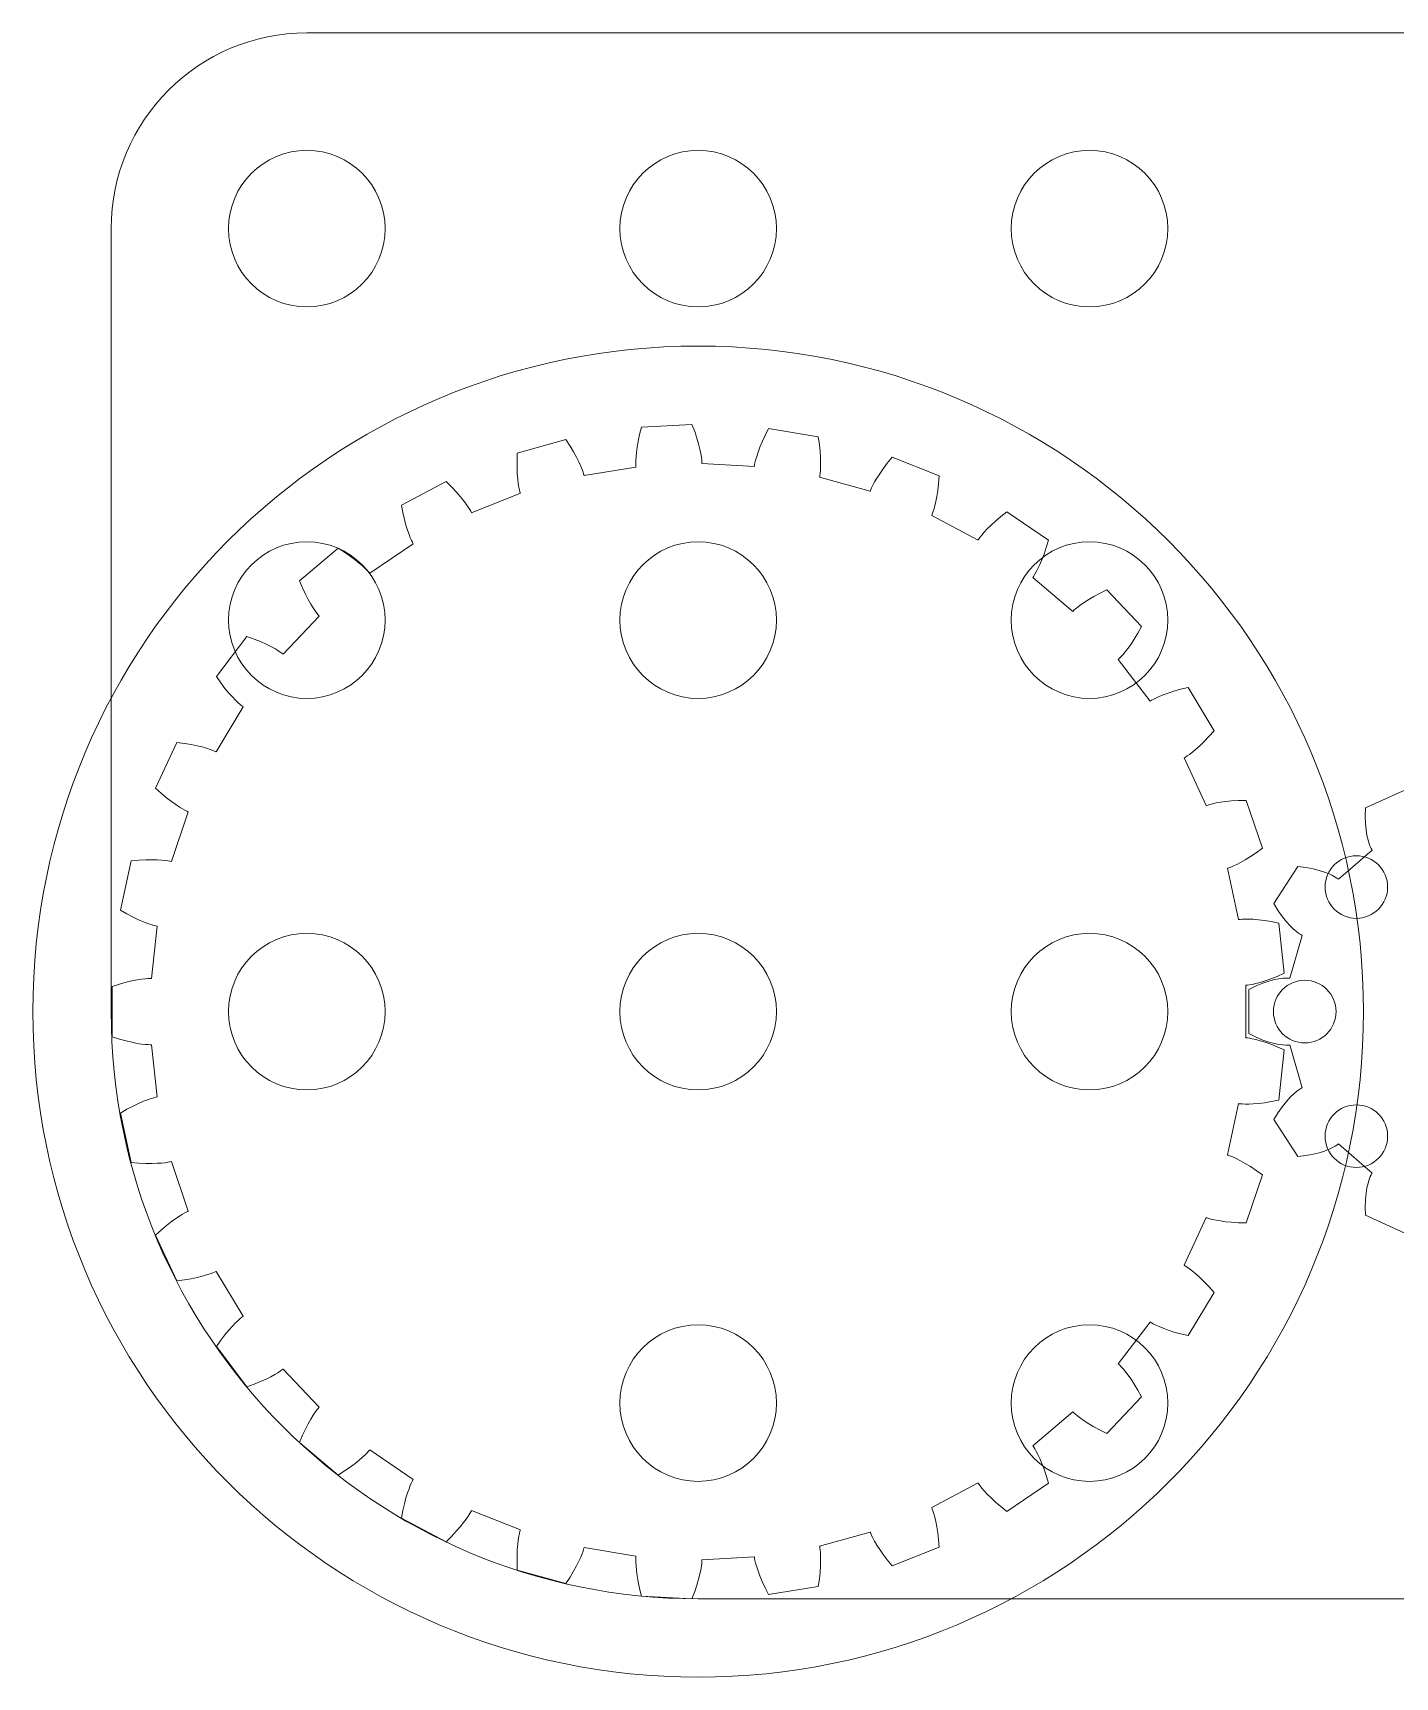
# Model space of a CAD drawing. Extents: x 3 to 252, y 3 to 116.
# Drawn here: x 3 to 37.81, y 3 to 45 of the extents above; entities that cross this region are included whole.
import ezdxf

# ---------------------------------------------------------------- set-up
doc = ezdxf.new("R2010")
doc.units = 0
doc.layers.get('0').update_dxf_attribs({"lineweight": 0})
doc.layers.add('layer 1', color=1, linetype='Continuous', lineweight=0)
doc.layers.add('layer 2', color=5, linetype='Continuous', lineweight=0)

msp = doc.modelspace()

# ---------------------------------------------------------------- linework, layer by layer
at = {"lineweight": 0}
for p, q in [((18.505, 34.739), (18.554, 34.929)), ((19.841, 34.999), (18.554, 34.929)), ((18.554, 34.929), (18.554, 34.929)), ((19.911, 34.815), (19.841, 34.999)), ((19.841, 34.999), (19.841, 34.999)), ((21.709, 34.717), (21.798, 34.893)), ((21.798, 34.893), (21.798, 34.893)), ((23.07, 34.684), (21.798, 34.893)), ((16.621, 34.612), (15.379, 34.267)), ((16.728, 34.447), (16.621, 34.612)), ((16.621, 34.612), (16.621, 34.612)), ((16.818, 34.296), (16.728, 34.447)), ((18.441, 34.414), (18.468, 34.567)), ((18.468, 34.567), (18.505, 34.739)), ((19.966, 34.648), (19.911, 34.815)), ((20.009, 34.499), (19.966, 34.648)), ((20.042, 34.368), (20.009, 34.499)), ((21.576, 34.414), (21.635, 34.557)), ((21.635, 34.557), (21.709, 34.717)), ((23.098, 34.49), (23.07, 34.684)), ((23.07, 34.684), (23.07, 34.684)), ((23.116, 34.315), (23.098, 34.49)), ((15.372, 34.071), (15.379, 34.267)), ((15.373, 33.895), (15.372, 34.071)), ((15.379, 34.267), (15.379, 34.267)), ((16.893, 34.16), (16.818, 34.296)), ((16.953, 34.039), (16.893, 34.16)), ((16.999, 33.935), (16.953, 34.039)), ((18.405, 34.001), (18.406, 34.074)), ((18.406, 34.074), (18.412, 34.167)), ((18.412, 34.167), (18.423, 34.28)), ((18.423, 34.28), (18.441, 34.414)), ((20.065, 34.256), (20.042, 34.368)), ((20.081, 34.165), (20.065, 34.256)), ((20.09, 34.093), (20.081, 34.165)), ((20.095, 34.041), (20.09, 34.093)), ((20.097, 34.01), (20.095, 34.041)), ((21.452, 34.019), (21.469, 34.089)), ((21.469, 34.089), (21.495, 34.179)), ((21.495, 34.179), (21.53, 34.287)), ((21.53, 34.287), (21.576, 34.414)), ((23.126, 34.16), (23.116, 34.315)), ((23.13, 34.025), (23.126, 34.16)), ((23.129, 33.911), (23.13, 34.025)), ((24.833, 34.008), (24.957, 34.16)), ((24.957, 34.16), (24.957, 34.16)), ((26.155, 33.683), (24.957, 34.16)), ((15.379, 33.74), (15.373, 33.895)), ((15.39, 33.605), (15.379, 33.74)), ((15.404, 33.492), (15.39, 33.605)), ((17.034, 33.849), (16.999, 33.935)), ((17.059, 33.781), (17.034, 33.849)), ((17.074, 33.731), (17.059, 33.781)), ((17.083, 33.701), (17.074, 33.731)), ((17.085, 33.691), (17.083, 33.701)), ((18.408, 33.908), (17.085, 33.691)), ((18.406, 33.95), (18.405, 34.001)), ((18.407, 33.918), (18.406, 33.95)), ((18.408, 33.908), (18.407, 33.918)), ((20.097, 34), (20.097, 34.01)), ((21.436, 33.927), (20.097, 34)), ((21.436, 33.927), (21.437, 33.937)), ((21.437, 33.937), (21.442, 33.968)), ((21.442, 33.968), (21.452, 34.019)), ((23.104, 33.654), (23.106, 33.664)), ((24.396, 33.295), (23.104, 33.654)), ((23.106, 33.664), (23.111, 33.694)), ((23.111, 33.694), (23.118, 33.746)), ((23.118, 33.746), (23.124, 33.818)), ((23.124, 33.818), (23.129, 33.911)), ((24.508, 33.528), (24.566, 33.626)), ((24.566, 33.626), (24.638, 33.74)), ((24.638, 33.74), (24.727, 33.867)), ((24.727, 33.867), (24.833, 34.008)), ((26.14, 33.487), (26.155, 33.683)), ((26.155, 33.683), (26.155, 33.683)), ((13.559, 33.542), (12.42, 32.939)), ((13.699, 33.404), (13.559, 33.542)), ((13.559, 33.542), (13.559, 33.542)), ((13.82, 33.276), (13.699, 33.404)), ((13.922, 33.159), (13.82, 33.276)), ((15.456, 33.239), (14.21, 32.743)), ((15.418, 33.4), (15.404, 33.492)), ((15.432, 33.329), (15.418, 33.4)), ((15.444, 33.279), (15.432, 33.329)), ((15.453, 33.249), (15.444, 33.279)), ((15.456, 33.239), (15.453, 33.249)), ((24.396, 33.295), (24.4, 33.305)), ((24.4, 33.305), (24.411, 33.334)), ((24.411, 33.334), (24.432, 33.381)), ((24.432, 33.381), (24.464, 33.446)), ((24.464, 33.446), (24.508, 33.528)), ((26.097, 33.158), (26.121, 33.312)), ((26.121, 33.312), (26.14, 33.487)), ((12.456, 32.745), (12.42, 32.939)), ((12.42, 32.939), (12.42, 32.939)), ((14.006, 33.054), (13.922, 33.159)), ((14.074, 32.962), (14.006, 33.054)), ((14.127, 32.886), (14.074, 32.962)), ((14.165, 32.824), (14.127, 32.886)), ((14.191, 32.779), (14.165, 32.824)), ((14.206, 32.752), (14.191, 32.779)), ((26, 32.756), (26.022, 32.825)), ((26.022, 32.825), (26.046, 32.915)), ((26.046, 32.915), (26.072, 33.026)), ((26.072, 33.026), (26.097, 33.158)), ((27.731, 32.643), (27.886, 32.766)), ((27.886, 32.766), (27.886, 32.766)), ((28.953, 32.042), (27.886, 32.766)), ((12.494, 32.573), (12.456, 32.745)), ((12.534, 32.423), (12.494, 32.573)), ((12.573, 32.294), (12.534, 32.423)), ((14.21, 32.743), (14.206, 32.752)), ((25.967, 32.669), (25.971, 32.678)), ((27.152, 32.041), (25.967, 32.669)), ((25.971, 32.678), (25.983, 32.707)), ((25.983, 32.707), (26, 32.756)), ((27.388, 32.328), (27.484, 32.423)), ((27.484, 32.423), (27.598, 32.529)), ((27.598, 32.529), (27.731, 32.643)), ((12.716, 31.951), (11.607, 31.198)), ((12.611, 32.187), (12.573, 32.294)), ((12.645, 32.1), (12.611, 32.187)), ((12.674, 32.034), (12.645, 32.1)), ((12.697, 31.987), (12.674, 32.034)), ((12.711, 31.96), (12.697, 31.987)), ((12.716, 31.951), (12.711, 31.96)), ((27.152, 32.041), (27.157, 32.05)), ((27.157, 32.05), (27.174, 32.075)), ((27.174, 32.075), (27.205, 32.117)), ((27.205, 32.117), (27.25, 32.174)), ((27.25, 32.174), (27.311, 32.245)), ((27.311, 32.245), (27.388, 32.328)), ((28.896, 31.854), (28.953, 32.042)), ((28.953, 32.042), (28.953, 32.042)), ((10.798, 31.839), (9.816, 31.005)), ((10.965, 31.734), (10.798, 31.839)), ((10.798, 31.839), (10.798, 31.839)), ((11.11, 31.635), (10.965, 31.734)), ((11.235, 31.542), (11.11, 31.635)), ((11.34, 31.458), (11.235, 31.542)), ((28.73, 31.418), (28.784, 31.542)), ((28.784, 31.542), (28.839, 31.687)), ((28.839, 31.687), (28.896, 31.854)), ((11.426, 31.383), (11.34, 31.458)), ((11.494, 31.32), (11.426, 31.383)), ((11.545, 31.268), (11.494, 31.32)), ((11.58, 31.23), (11.545, 31.268)), ((11.6, 31.206), (11.58, 31.23)), ((11.607, 31.198), (11.6, 31.206)), ((28.551, 31.092), (28.557, 31.1)), ((29.573, 30.224), (28.551, 31.092)), ((28.557, 31.1), (28.575, 31.126)), ((28.575, 31.126), (28.602, 31.17)), ((28.602, 31.17), (28.638, 31.233)), ((28.638, 31.233), (28.681, 31.315)), ((28.681, 31.315), (28.73, 31.418)), ((9.892, 30.823), (9.816, 31.005)), ((9.816, 31.005), (9.816, 31.005)), ((9.967, 30.664), (9.892, 30.823)), ((10.038, 30.526), (9.967, 30.664)), ((30.114, 30.605), (30.269, 30.688)), ((30.269, 30.688), (30.446, 30.774)), ((30.446, 30.774), (30.446, 30.774)), ((31.332, 29.838), (30.446, 30.774)), ((10.104, 30.408), (10.038, 30.526)), ((10.164, 30.311), (10.104, 30.408)), ((10.216, 30.234), (10.164, 30.311)), ((29.58, 30.231), (29.603, 30.253)), ((29.603, 30.253), (29.642, 30.287)), ((29.642, 30.287), (29.698, 30.333)), ((29.698, 30.333), (29.772, 30.389)), ((29.772, 30.389), (29.866, 30.454)), ((29.866, 30.454), (29.98, 30.526)), ((29.98, 30.526), (30.114, 30.605)), ((10.318, 30.103), (9.396, 29.13)), ((10.259, 30.175), (10.216, 30.234)), ((10.291, 30.135), (10.259, 30.175)), ((10.311, 30.111), (10.291, 30.135)), ((10.318, 30.103), (10.311, 30.111)), ((29.573, 30.224), (29.58, 30.231)), ((31.237, 29.666), (31.332, 29.838)), ((31.332, 29.838), (31.332, 29.838)), ((8.469, 29.582), (7.689, 28.556)), ((8.654, 29.516), (8.469, 29.582)), ((8.469, 29.582), (8.469, 29.582)), ((8.817, 29.45), (8.654, 29.516)), ((8.959, 29.386), (8.817, 29.45)), ((31.06, 29.386), (31.145, 29.516)), ((31.145, 29.516), (31.237, 29.666)), ((9.08, 29.327), (8.959, 29.386)), ((9.18, 29.272), (9.08, 29.327)), ((9.26, 29.225), (9.18, 29.272)), ((9.321, 29.185), (9.26, 29.225)), ((9.363, 29.155), (9.321, 29.185)), ((9.388, 29.137), (9.363, 29.155)), ((9.396, 29.13), (9.388, 29.137)), ((30.736, 28.996), (30.744, 29.003)), ((31.547, 27.929), (30.736, 28.996)), ((30.744, 29.003), (30.766, 29.025)), ((30.766, 29.025), (30.802, 29.062)), ((30.802, 29.062), (30.851, 29.115)), ((30.851, 29.115), (30.911, 29.187)), ((30.911, 29.187), (30.981, 29.277)), ((30.981, 29.277), (31.06, 29.386)), ((7.802, 28.395), (7.689, 28.556)), ((7.689, 28.556), (7.689, 28.556)), ((7.909, 28.256), (7.802, 28.395)), ((8.009, 28.136), (7.909, 28.256)), ((32.009, 28.137), (32.157, 28.185)), ((32.157, 28.185), (32.326, 28.232)), ((32.326, 28.232), (32.518, 28.278)), ((32.518, 28.278), (32.518, 28.278)), ((33.182, 27.174), (32.518, 28.278)), ((8.372, 27.784), (7.681, 26.635)), ((8.098, 28.036), (8.009, 28.136)), ((8.178, 27.954), (8.098, 28.036)), ((8.245, 27.89), (8.178, 27.954)), ((8.299, 27.841), (8.245, 27.89)), ((8.339, 27.809), (8.299, 27.841)), ((8.364, 27.79), (8.339, 27.809)), ((8.372, 27.784), (8.364, 27.79)), ((31.547, 27.929), (31.556, 27.935)), ((31.556, 27.935), (31.583, 27.951)), ((31.583, 27.951), (31.628, 27.976)), ((31.628, 27.976), (31.693, 28.008)), ((31.693, 28.008), (31.777, 28.047)), ((31.777, 28.047), (31.883, 28.09)), ((31.883, 28.09), (32.009, 28.137)), ((32.819, 26.791), (32.93, 26.899)), ((32.93, 26.899), (33.052, 27.026)), ((33.052, 27.026), (33.182, 27.174)), ((33.182, 27.174), (33.182, 27.174)), ((6.679, 26.877), (6.137, 25.708)), ((6.874, 26.852), (6.679, 26.877)), ((6.679, 26.877), (6.679, 26.877)), ((7.047, 26.823), (6.874, 26.852)), ((7.2, 26.792), (7.047, 26.823)), ((7.33, 26.759), (7.2, 26.792)), ((7.44, 26.728), (7.33, 26.759)), ((7.528, 26.698), (7.44, 26.728)), ((7.596, 26.673), (7.528, 26.698)), ((7.644, 26.653), (7.596, 26.673)), ((7.672, 26.64), (7.644, 26.653)), ((7.681, 26.635), (7.672, 26.64)), ((32.419, 26.48), (32.428, 26.485)), ((32.982, 25.263), (32.419, 26.48)), ((32.428, 26.485), (32.455, 26.501)), ((32.455, 26.501), (32.498, 26.529)), ((32.498, 26.529), (32.557, 26.571)), ((32.557, 26.571), (32.631, 26.628)), ((32.631, 26.628), (32.719, 26.701)), ((32.719, 26.701), (32.819, 26.791)), ((6.283, 25.575), (6.137, 25.708)), ((6.137, 25.708), (6.137, 25.708)), ((38.071, 25.667), (37.05, 25.201)), ((6.418, 25.462), (6.283, 25.575)), ((6.54, 25.366), (6.418, 25.462)), ((6.649, 25.288), (6.54, 25.366)), ((6.744, 25.225), (6.649, 25.288)), ((6.824, 25.176), (6.744, 25.225)), ((32.982, 25.263), (32.992, 25.267)), ((32.992, 25.267), (33.021, 25.277)), ((33.021, 25.277), (33.071, 25.292)), ((33.071, 25.292), (33.141, 25.31)), ((33.141, 25.31), (33.232, 25.329)), ((33.232, 25.329), (33.344, 25.349)), ((33.344, 25.349), (33.478, 25.367)), ((33.478, 25.367), (33.632, 25.382)), ((33.632, 25.382), (33.808, 25.392)), ((33.808, 25.392), (34.005, 25.396)), ((34.005, 25.396), (34.005, 25.396)), ((34.417, 24.174), (34.005, 25.396)), ((37.043, 24.992), (37.05, 25.201)), ((37.05, 25.201), (37.05, 25.201)), ((6.971, 25.1), (6.543, 23.83)), ((6.887, 25.141), (6.824, 25.176)), ((6.933, 25.117), (6.887, 25.141)), ((6.962, 25.104), (6.933, 25.117)), ((6.971, 25.1), (6.962, 25.104)), ((37.05, 24.805), (37.043, 24.992)), ((37.066, 24.641), (37.05, 24.805)), ((37.09, 24.5), (37.066, 24.641)), ((37.118, 24.382), (37.09, 24.5)), ((37.148, 24.288), (37.118, 24.382)), ((33.979, 23.878), (34.111, 23.96)), ((34.111, 23.96), (34.258, 24.058)), ((34.258, 24.058), (34.417, 24.174)), ((34.417, 24.174), (34.417, 24.174)), ((37.22, 24.127), (36.358, 23.381)), ((37.175, 24.216), (37.148, 24.288)), ((37.198, 24.166), (37.175, 24.216)), ((37.214, 24.137), (37.198, 24.166)), ((37.22, 24.127), (37.214, 24.137)), ((5.512, 23.851), (5.235, 22.592)), ((5.708, 23.868), (5.512, 23.851)), ((5.512, 23.851), (5.512, 23.851)), ((5.884, 23.877), (5.708, 23.868)), ((6.039, 23.879), (5.884, 23.877)), ((6.174, 23.876), (6.039, 23.879)), ((6.287, 23.868), (6.174, 23.876)), ((6.38, 23.859), (6.287, 23.868)), ((6.452, 23.848), (6.38, 23.859)), ((6.503, 23.839), (6.452, 23.848)), ((6.533, 23.832), (6.503, 23.839)), ((6.543, 23.83), (6.533, 23.832)), ((33.522, 23.661), (33.532, 23.664)), ((33.81, 22.351), (33.522, 23.661)), ((33.532, 23.664), (33.561, 23.674)), ((33.561, 23.674), (33.61, 23.692)), ((33.61, 23.692), (33.677, 23.72)), ((33.677, 23.72), (33.761, 23.76)), ((33.761, 23.76), (33.862, 23.812)), ((33.862, 23.812), (33.979, 23.878)), ((35.32, 23.702), (34.713, 22.757)), ((35.528, 23.679), (35.32, 23.702)), ((35.32, 23.702), (35.32, 23.702)), ((35.712, 23.646), (35.528, 23.679)), ((35.872, 23.606), (35.712, 23.646)), ((36.008, 23.562), (35.872, 23.606)), ((36.12, 23.517), (36.008, 23.562)), ((36.21, 23.475), (36.12, 23.517)), ((36.277, 23.438), (36.21, 23.475)), ((36.323, 23.408), (36.277, 23.438)), ((36.35, 23.388), (36.323, 23.408)), ((36.358, 23.381), (36.35, 23.388)), ((34.82, 22.578), (34.713, 22.757)), ((34.713, 22.757), (34.713, 22.757)), ((5.405, 22.494), (5.235, 22.592)), ((5.235, 22.592), (5.235, 22.592)), ((5.561, 22.412), (5.405, 22.494)), ((5.701, 22.345), (5.561, 22.412)), ((5.825, 22.292), (5.701, 22.345)), ((5.931, 22.251), (5.825, 22.292)), ((33.81, 22.351), (33.82, 22.353)), ((33.82, 22.353), (33.851, 22.356)), ((33.851, 22.356), (33.903, 22.36)), ((33.903, 22.36), (33.975, 22.362)), ((33.975, 22.362), (34.069, 22.362)), ((34.069, 22.362), (34.182, 22.357)), ((34.182, 22.357), (34.317, 22.346)), ((34.317, 22.346), (34.471, 22.327)), ((34.471, 22.327), (34.645, 22.3)), ((34.645, 22.3), (34.838, 22.261)), ((34.927, 22.424), (34.82, 22.578)), ((34.838, 22.261), (34.838, 22.261)), ((34.977, 20.98), (34.838, 22.261)), ((35.03, 22.295), (34.927, 22.424)), ((35.126, 22.19), (35.03, 22.295)), ((6.02, 22.221), (5.931, 22.251)), ((6.089, 22.2), (6.02, 22.221)), ((6.18, 22.178), (6.035, 20.845)), ((6.139, 22.187), (6.089, 22.2)), ((6.169, 22.18), (6.139, 22.187)), ((6.18, 22.178), (6.169, 22.18)), ((35.436, 21.946), (35.115, 20.853)), ((35.213, 22.106), (35.126, 22.19)), ((35.289, 22.042), (35.213, 22.106)), ((35.351, 21.997), (35.289, 22.042)), ((35.397, 21.967), (35.351, 21.997)), ((35.426, 21.951), (35.397, 21.967)), ((35.436, 21.946), (35.426, 21.951)), ((5.211, 20.704), (5.023, 20.645)), ((5.023, 20.645), (5.023, 20.645)), ((5.023, 20.645), (5.023, 19.355)), ((5.38, 20.75), (5.211, 20.704)), ((5.532, 20.785), (5.38, 20.75)), ((5.664, 20.811), (5.532, 20.785)), ((5.777, 20.828), (5.664, 20.811)), ((5.869, 20.839), (5.777, 20.828)), ((5.941, 20.844), (5.869, 20.839)), ((5.993, 20.846), (5.941, 20.844)), ((6.024, 20.846), (5.993, 20.846)), ((6.035, 20.845), (6.024, 20.846)), ((33.993, 20.67), (34.003, 20.671)), ((33.993, 19.33), (33.993, 20.67)), ((34.003, 20.671), (34.034, 20.674)), ((34.034, 20.674), (34.085, 20.682)), ((34.256, 20.654), (34.068, 20.561)), ((34.085, 20.682), (34.157, 20.695)), ((34.157, 20.695), (34.248, 20.716)), ((34.248, 20.716), (34.358, 20.745)), ((34.428, 20.726), (34.256, 20.654)), ((34.358, 20.745), (34.486, 20.785)), ((34.584, 20.779), (34.428, 20.726)), ((34.486, 20.785), (34.633, 20.836)), ((34.723, 20.816), (34.584, 20.779)), ((34.633, 20.836), (34.797, 20.9)), ((34.841, 20.839), (34.723, 20.816)), ((34.797, 20.9), (34.977, 20.98)), ((34.939, 20.852), (34.841, 20.839)), ((35.016, 20.856), (34.939, 20.852)), ((34.977, 20.98), (34.977, 20.98)), ((35.071, 20.856), (35.016, 20.856)), ((35.104, 20.854), (35.071, 20.856)), ((35.115, 20.853), (35.104, 20.854)), ((34.068, 20.561), (34.068, 20.561)), ((34.068, 20.561), (34.068, 19.439)), ((5.211, 19.296), (5.023, 19.355)), ((5.023, 19.355), (5.023, 19.355)), ((33.993, 19.33), (34.003, 19.329)), ((34.003, 19.329), (34.034, 19.326)), ((34.034, 19.326), (34.085, 19.318)), ((34.256, 19.346), (34.068, 19.439)), ((34.068, 19.439), (34.068, 19.439)), ((34.428, 19.274), (34.256, 19.346)), ((5.38, 19.25), (5.211, 19.296)), ((5.532, 19.215), (5.38, 19.25)), ((5.664, 19.189), (5.532, 19.215)), ((5.777, 19.172), (5.664, 19.189)), ((5.869, 19.161), (5.777, 19.172)), ((5.941, 19.156), (5.869, 19.161)), ((5.993, 19.154), (5.941, 19.156)), ((6.024, 19.154), (5.993, 19.154)), ((6.035, 19.155), (6.024, 19.154)), ((6.035, 19.155), (6.18, 17.822)), ((34.085, 19.318), (34.157, 19.305)), ((34.157, 19.305), (34.248, 19.284)), ((34.248, 19.284), (34.358, 19.255)), ((34.358, 19.255), (34.486, 19.215)), ((34.584, 19.221), (34.428, 19.274)), ((34.486, 19.215), (34.633, 19.164)), ((34.723, 19.184), (34.584, 19.221)), ((34.633, 19.164), (34.797, 19.1)), ((34.841, 19.161), (34.723, 19.184)), ((34.797, 19.1), (34.977, 19.02)), ((34.838, 17.739), (34.977, 19.02)), ((34.939, 19.148), (34.841, 19.161)), ((35.016, 19.144), (34.939, 19.148)), ((34.977, 19.02), (34.977, 19.02)), ((35.071, 19.144), (35.016, 19.144)), ((35.104, 19.146), (35.071, 19.144)), ((35.115, 19.147), (35.104, 19.146)), ((35.115, 19.147), (35.436, 18.054)), ((5.701, 17.655), (5.561, 17.588)), ((5.825, 17.708), (5.701, 17.655)), ((5.931, 17.749), (5.825, 17.708)), ((6.02, 17.779), (5.931, 17.749)), ((6.089, 17.8), (6.02, 17.779)), ((6.139, 17.813), (6.089, 17.8)), ((6.169, 17.82), (6.139, 17.813)), ((6.18, 17.822), (6.169, 17.82)), ((33.522, 16.339), (33.81, 17.649)), ((33.81, 17.649), (33.82, 17.647)), ((33.82, 17.647), (33.851, 17.644)), ((33.851, 17.644), (33.903, 17.64)), ((33.903, 17.64), (33.975, 17.638)), ((34.069, 17.638), (34.182, 17.643)), ((34.182, 17.643), (34.317, 17.654)), ((34.317, 17.654), (34.471, 17.673)), ((34.471, 17.673), (34.645, 17.7)), ((34.645, 17.7), (34.838, 17.739)), ((34.838, 17.739), (34.838, 17.739)), ((35.03, 17.705), (34.927, 17.576)), ((35.126, 17.81), (35.03, 17.705)), ((35.213, 17.894), (35.126, 17.81)), ((35.289, 17.958), (35.213, 17.894)), ((35.351, 18.003), (35.289, 17.958)), ((35.397, 18.033), (35.351, 18.003)), ((35.426, 18.049), (35.397, 18.033)), ((35.436, 18.054), (35.426, 18.049)), ((5.405, 17.506), (5.235, 17.408)), ((5.235, 17.408), (5.235, 17.408)), ((5.235, 17.408), (5.512, 16.149)), ((5.561, 17.588), (5.405, 17.506)), ((33.975, 17.638), (34.069, 17.638)), ((34.82, 17.422), (34.713, 17.243)), ((34.713, 17.243), (34.713, 17.243)), ((34.713, 17.243), (35.32, 16.298)), ((34.927, 17.576), (34.82, 17.422)), ((35.872, 16.394), (35.712, 16.354)), ((36.008, 16.438), (35.872, 16.394)), ((36.12, 16.483), (36.008, 16.438)), ((36.21, 16.525), (36.12, 16.483)), ((36.277, 16.562), (36.21, 16.525)), ((36.323, 16.592), (36.277, 16.562)), ((36.35, 16.612), (36.323, 16.592)), ((36.358, 16.619), (36.35, 16.612)), ((36.358, 16.619), (37.22, 15.873)), ((5.708, 16.132), (5.512, 16.149)), ((5.512, 16.149), (5.512, 16.149)), ((5.884, 16.123), (5.708, 16.132)), ((6.039, 16.121), (5.884, 16.123)), ((6.174, 16.124), (6.039, 16.121)), ((6.287, 16.132), (6.174, 16.124)), ((6.38, 16.141), (6.287, 16.132)), ((6.452, 16.152), (6.38, 16.141)), ((6.503, 16.161), (6.452, 16.152)), ((6.533, 16.168), (6.503, 16.161)), ((6.543, 16.17), (6.533, 16.168)), ((6.543, 16.17), (6.971, 14.9)), ((33.522, 16.339), (33.532, 16.336)), ((33.532, 16.336), (33.561, 16.326)), ((33.561, 16.326), (33.61, 16.308)), ((33.61, 16.308), (33.677, 16.28)), ((33.677, 16.28), (33.761, 16.24)), ((33.761, 16.24), (33.862, 16.188)), ((33.862, 16.188), (33.979, 16.122)), ((33.979, 16.122), (34.111, 16.04)), ((34.111, 16.04), (34.258, 15.942)), ((35.528, 16.321), (35.32, 16.298)), ((35.32, 16.298), (35.32, 16.298)), ((35.712, 16.354), (35.528, 16.321)), ((34.005, 14.604), (34.417, 15.826)), ((34.258, 15.942), (34.417, 15.826)), ((34.417, 15.826), (34.417, 15.826)), ((37.118, 15.618), (37.09, 15.5)), ((37.148, 15.712), (37.118, 15.618)), ((37.175, 15.784), (37.148, 15.712)), ((37.198, 15.834), (37.175, 15.784)), ((37.214, 15.863), (37.198, 15.834)), ((37.22, 15.873), (37.214, 15.863)), ((37.05, 15.195), (37.043, 15.008)), ((37.066, 15.359), (37.05, 15.195)), ((37.09, 15.5), (37.066, 15.359)), ((6.649, 14.712), (6.54, 14.634)), ((6.744, 14.775), (6.649, 14.712)), ((6.824, 14.824), (6.744, 14.775)), ((6.887, 14.859), (6.824, 14.824)), ((6.933, 14.883), (6.887, 14.859)), ((6.962, 14.896), (6.933, 14.883)), ((6.971, 14.9), (6.962, 14.896)), ((32.419, 13.52), (32.982, 14.737)), ((32.982, 14.737), (32.992, 14.733)), ((32.992, 14.733), (33.021, 14.723)), ((33.021, 14.723), (33.071, 14.708)), ((33.071, 14.708), (33.141, 14.69)), ((37.043, 15.008), (37.05, 14.799)), ((37.05, 14.799), (37.05, 14.799)), ((37.05, 14.799), (38.071, 14.333)), ((6.283, 14.425), (6.137, 14.292)), ((6.137, 14.292), (6.137, 14.292)), ((6.137, 14.292), (6.679, 13.123)), ((6.418, 14.538), (6.283, 14.425)), ((6.54, 14.634), (6.418, 14.538)), ((33.141, 14.69), (33.232, 14.671)), ((33.232, 14.671), (33.344, 14.651)), ((33.344, 14.651), (33.478, 14.633)), ((33.478, 14.633), (33.632, 14.618)), ((33.632, 14.618), (33.808, 14.608)), ((33.808, 14.608), (34.005, 14.604)), ((34.005, 14.604), (34.005, 14.604)), ((32.419, 13.52), (32.428, 13.515)), ((32.428, 13.515), (32.455, 13.499)), ((32.455, 13.499), (32.498, 13.471)), ((32.498, 13.471), (32.557, 13.429)), ((6.874, 13.148), (6.679, 13.123)), ((6.679, 13.123), (6.679, 13.123)), ((7.047, 13.177), (6.874, 13.148)), ((7.2, 13.208), (7.047, 13.177)), ((7.33, 13.241), (7.2, 13.208)), ((7.44, 13.272), (7.33, 13.241)), ((7.528, 13.302), (7.44, 13.272)), ((7.596, 13.327), (7.528, 13.302)), ((7.644, 13.347), (7.596, 13.327)), ((7.672, 13.36), (7.644, 13.347)), ((7.681, 13.365), (7.672, 13.36)), ((7.681, 13.365), (8.372, 12.216)), ((32.557, 13.429), (32.631, 13.372)), ((32.631, 13.372), (32.719, 13.299)), ((32.719, 13.299), (32.819, 13.209)), ((32.819, 13.209), (32.93, 13.101)), ((32.93, 13.101), (33.052, 12.974)), ((32.518, 11.722), (33.182, 12.826)), ((33.052, 12.974), (33.182, 12.826)), ((33.182, 12.826), (33.182, 12.826)), ((8.339, 12.191), (8.299, 12.159)), ((8.364, 12.21), (8.339, 12.191)), ((8.372, 12.216), (8.364, 12.21)), ((8.009, 11.864), (7.909, 11.744)), ((8.098, 11.964), (8.009, 11.864)), ((8.178, 12.046), (8.098, 11.964)), ((8.245, 12.11), (8.178, 12.046)), ((8.299, 12.159), (8.245, 12.11)), ((30.736, 11.004), (31.547, 12.071)), ((31.547, 12.071), (31.556, 12.065)), ((31.556, 12.065), (31.583, 12.049)), ((31.583, 12.049), (31.628, 12.024)), ((31.628, 12.024), (31.693, 11.992)), ((31.693, 11.992), (31.777, 11.953)), ((31.777, 11.953), (31.883, 11.91)), ((31.883, 11.91), (32.009, 11.863)), ((32.009, 11.863), (32.157, 11.815)), ((32.157, 11.815), (32.326, 11.768)), ((32.326, 11.768), (32.518, 11.722)), ((7.802, 11.605), (7.689, 11.444)), ((7.689, 11.444), (7.689, 11.444)), ((7.689, 11.444), (8.469, 10.418)), ((7.909, 11.744), (7.802, 11.605)), ((32.518, 11.722), (32.518, 11.722)), ((30.736, 11.004), (30.744, 10.997)), ((30.744, 10.997), (30.766, 10.975)), ((30.766, 10.975), (30.802, 10.938)), ((30.802, 10.938), (30.851, 10.885)), ((8.817, 10.55), (8.654, 10.484)), ((8.959, 10.614), (8.817, 10.55)), ((9.08, 10.673), (8.959, 10.614)), ((9.18, 10.728), (9.08, 10.673)), ((9.26, 10.775), (9.18, 10.728)), ((9.321, 10.815), (9.26, 10.775)), ((9.363, 10.845), (9.321, 10.815)), ((9.388, 10.863), (9.363, 10.845)), ((9.396, 10.87), (9.388, 10.863)), ((9.396, 10.87), (10.318, 9.897)), ((30.851, 10.885), (30.911, 10.813)), ((30.911, 10.813), (30.981, 10.723)), ((30.981, 10.723), (31.06, 10.614)), ((31.06, 10.614), (31.145, 10.484)), ((8.654, 10.484), (8.469, 10.418)), ((8.469, 10.418), (8.469, 10.418)), ((30.446, 9.226), (31.332, 10.162)), ((31.145, 10.484), (31.237, 10.334)), ((31.237, 10.334), (31.332, 10.162)), ((31.332, 10.162), (31.332, 10.162)), ((10.164, 9.689), (10.104, 9.592)), ((10.216, 9.766), (10.164, 9.689)), ((10.259, 9.825), (10.216, 9.766)), ((10.291, 9.865), (10.259, 9.825)), ((10.311, 9.889), (10.291, 9.865)), ((10.318, 9.897), (10.311, 9.889)), ((28.551, 8.908), (29.573, 9.776)), ((29.573, 9.776), (29.58, 9.769)), ((29.58, 9.769), (29.603, 9.747)), ((29.603, 9.747), (29.642, 9.713)), ((29.642, 9.713), (29.698, 9.667)), ((29.698, 9.667), (29.772, 9.611)), ((9.967, 9.336), (9.892, 9.177)), ((10.038, 9.474), (9.967, 9.336)), ((10.104, 9.592), (10.038, 9.474)), ((29.772, 9.611), (29.866, 9.546)), ((29.866, 9.546), (29.98, 9.474)), ((29.98, 9.474), (30.114, 9.395)), ((30.114, 9.395), (30.269, 9.312)), ((30.269, 9.312), (30.446, 9.226)), ((9.892, 9.177), (9.816, 8.995)), ((9.816, 8.995), (9.816, 8.995)), ((9.816, 8.995), (10.798, 8.161)), ((28.551, 8.908), (28.557, 8.9)), ((28.557, 8.9), (28.575, 8.874)), ((28.575, 8.874), (28.602, 8.83)), ((28.602, 8.83), (28.638, 8.767)), ((30.446, 9.226), (30.446, 9.226)), ((11.235, 8.458), (11.11, 8.365)), ((11.34, 8.542), (11.235, 8.458)), ((11.426, 8.617), (11.34, 8.542)), ((11.494, 8.68), (11.426, 8.617)), ((11.545, 8.732), (11.494, 8.68)), ((11.58, 8.77), (11.545, 8.732)), ((11.6, 8.794), (11.58, 8.77)), ((11.607, 8.802), (11.6, 8.794)), ((11.607, 8.802), (12.716, 8.049)), ((28.638, 8.767), (28.681, 8.685)), ((28.681, 8.685), (28.73, 8.582)), ((28.73, 8.582), (28.784, 8.458)), ((28.784, 8.458), (28.839, 8.313)), ((10.965, 8.266), (10.798, 8.161)), ((10.798, 8.161), (10.798, 8.161)), ((11.11, 8.365), (10.965, 8.266)), ((12.697, 8.013), (12.674, 7.966)), ((12.711, 8.04), (12.697, 8.013)), ((12.716, 8.049), (12.711, 8.04)), ((28.839, 8.313), (28.896, 8.146)), ((28.896, 8.146), (28.953, 7.958)), ((12.534, 7.577), (12.494, 7.427)), ((12.573, 7.706), (12.534, 7.577)), ((12.611, 7.813), (12.573, 7.706)), ((12.645, 7.9), (12.611, 7.813)), ((12.674, 7.966), (12.645, 7.9)), ((25.967, 7.331), (27.152, 7.959)), ((27.152, 7.959), (27.157, 7.95)), ((27.157, 7.95), (27.174, 7.925)), ((27.174, 7.925), (27.205, 7.883)), ((27.205, 7.883), (27.25, 7.826)), ((27.25, 7.826), (27.311, 7.755)), ((27.311, 7.755), (27.388, 7.672)), ((27.388, 7.672), (27.484, 7.577)), ((27.484, 7.577), (27.598, 7.471)), ((27.886, 7.234), (28.953, 7.958)), ((28.953, 7.958), (28.953, 7.958)), ((12.456, 7.255), (12.42, 7.061)), ((12.494, 7.427), (12.456, 7.255)), ((14.165, 7.176), (14.127, 7.114)), ((14.191, 7.221), (14.165, 7.176)), ((14.206, 7.248), (14.191, 7.221)), ((14.21, 7.257), (14.206, 7.248)), ((14.21, 7.257), (15.456, 6.761)), ((25.967, 7.331), (25.971, 7.322)), ((25.971, 7.322), (25.983, 7.293)), ((25.983, 7.293), (26, 7.244)), ((26, 7.244), (26.022, 7.175)), ((26.022, 7.175), (26.046, 7.085)), ((27.598, 7.471), (27.731, 7.357)), ((27.731, 7.357), (27.886, 7.234)), ((27.886, 7.234), (27.886, 7.234)), ((12.42, 7.061), (12.42, 7.061)), ((12.42, 7.061), (13.559, 6.458)), ((13.82, 6.724), (13.699, 6.596)), ((13.922, 6.841), (13.82, 6.724)), ((14.006, 6.946), (13.922, 6.841)), ((14.074, 7.038), (14.006, 6.946)), ((14.127, 7.114), (14.074, 7.038)), ((15.444, 6.721), (15.432, 6.671)), ((15.453, 6.751), (15.444, 6.721)), ((15.456, 6.761), (15.453, 6.751)), ((26.046, 7.085), (26.072, 6.974)), ((26.072, 6.974), (26.097, 6.842)), ((26.097, 6.842), (26.121, 6.688)), ((13.699, 6.596), (13.559, 6.458)), ((13.559, 6.458), (13.559, 6.458)), ((15.39, 6.395), (15.379, 6.26)), ((15.404, 6.508), (15.39, 6.395)), ((15.418, 6.6), (15.404, 6.508)), ((15.432, 6.671), (15.418, 6.6)), ((17.085, 6.309), (17.083, 6.299)), ((17.085, 6.309), (18.408, 6.092)), ((23.104, 6.346), (24.396, 6.705)), ((23.104, 6.346), (23.106, 6.336)), ((23.106, 6.336), (23.111, 6.306)), ((23.111, 6.306), (23.118, 6.254)), ((24.396, 6.705), (24.4, 6.695)), ((24.4, 6.695), (24.411, 6.666)), ((24.411, 6.666), (24.432, 6.619)), ((24.432, 6.619), (24.464, 6.554)), ((24.464, 6.554), (24.508, 6.472)), ((24.508, 6.472), (24.566, 6.374)), ((24.566, 6.374), (24.638, 6.26)), ((24.957, 5.84), (26.155, 6.317)), ((26.121, 6.688), (26.14, 6.513)), ((26.14, 6.513), (26.155, 6.317)), ((26.155, 6.317), (26.155, 6.317)), ((15.373, 6.105), (15.372, 5.929)), ((15.372, 5.929), (15.379, 5.733)), ((15.379, 6.26), (15.373, 6.105)), ((16.953, 5.961), (16.893, 5.84)), ((16.999, 6.065), (16.953, 5.961)), ((17.034, 6.151), (16.999, 6.065)), ((17.059, 6.219), (17.034, 6.151)), ((17.074, 6.269), (17.059, 6.219)), ((17.083, 6.299), (17.074, 6.269)), ((18.406, 6.05), (18.405, 5.999)), ((18.405, 5.999), (18.406, 5.926)), ((18.407, 6.082), (18.406, 6.05)), ((18.406, 5.926), (18.412, 5.833)), ((18.408, 6.092), (18.407, 6.082)), ((20.09, 5.907), (20.081, 5.835)), ((20.095, 5.959), (20.09, 5.907)), ((20.097, 5.99), (20.095, 5.959)), ((20.097, 6), (21.436, 6.073)), ((20.097, 6), (20.097, 5.99)), ((21.436, 6.073), (21.437, 6.063)), ((21.437, 6.063), (21.442, 6.032)), ((21.442, 6.032), (21.452, 5.981)), ((21.452, 5.981), (21.469, 5.911)), ((21.469, 5.911), (21.495, 5.821)), ((23.118, 6.254), (23.124, 6.182)), ((23.124, 6.182), (23.129, 6.089)), ((23.13, 5.975), (23.126, 5.84)), ((23.129, 6.089), (23.13, 5.975)), ((24.638, 6.26), (24.727, 6.133)), ((24.727, 6.133), (24.833, 5.992)), ((24.833, 5.992), (24.957, 5.84)), ((15.379, 5.733), (15.379, 5.733)), ((15.379, 5.733), (16.621, 5.388)), ((16.728, 5.553), (16.621, 5.388)), ((16.818, 5.704), (16.728, 5.553)), ((16.893, 5.84), (16.818, 5.704)), ((18.412, 5.833), (18.423, 5.72)), ((18.423, 5.72), (18.441, 5.586)), ((18.441, 5.586), (18.468, 5.433)), ((20.009, 5.501), (19.966, 5.352)), ((20.042, 5.632), (20.009, 5.501)), ((20.065, 5.744), (20.042, 5.632)), ((20.081, 5.835), (20.065, 5.744)), ((21.495, 5.821), (21.53, 5.713)), ((21.53, 5.713), (21.576, 5.586)), ((21.576, 5.586), (21.635, 5.443)), ((23.098, 5.51), (23.07, 5.316)), ((23.116, 5.685), (23.098, 5.51)), ((23.126, 5.84), (23.116, 5.685)), ((24.957, 5.84), (24.957, 5.84)), ((16.621, 5.388), (16.621, 5.388)), ((18.468, 5.433), (18.505, 5.261)), ((18.505, 5.261), (18.554, 5.071)), ((18.554, 5.071), (18.554, 5.071)), ((18.554, 5.071), (19.841, 5.001)), ((19.911, 5.185), (19.841, 5.001)), ((19.966, 5.352), (19.911, 5.185)), ((21.635, 5.443), (21.709, 5.283)), ((21.709, 5.283), (21.798, 5.107)), ((21.798, 5.107), (23.07, 5.316)), ((21.798, 5.107), (21.798, 5.107)), ((23.07, 5.316), (23.07, 5.316)), ((19.841, 5.001), (19.841, 5.001))]:
    msp.add_line(p, q, dxfattribs=at)
for centre in [(20, 30), (10, 20), (20, 20), (30, 20), (20, 10)]:
    msp.add_circle(centre, 2)
at = {"layer": 'layer 1', "lineweight": 0}
for p, q in [((10, 45), (70, 45)), ((5, 20), (5, 40)), ((60, 5), (20, 5))]:
    msp.add_line(p, q, dxfattribs=at)
for centre in [(10, 40), (20, 40), (30, 40), (10, 30), (20, 30), (30, 30), (10, 20), (20, 20), (30, 20), (20, 10), (30, 10)]:
    msp.add_circle(centre, 2, dxfattribs=at)
at = {"layer": 'layer 1'}
for centre in [(36.818, 23.182), (35.5, 20), (36.818, 16.818)]:
    msp.add_circle(centre, 0.8, dxfattribs=at)
at = {"layer": 'layer 1', "lineweight": 0}
for centre, radius, start, end in [((10, 40), 5, 90, 180), ((20, 20), 15, 180, 270)]:
    msp.add_arc(centre, radius, start, end, dxfattribs=at)
at = {"layer": 'layer 2', "lineweight": 0}
msp.add_circle((20, 20), 17, dxfattribs=at)

doc.saveas('drawing.dxf')
